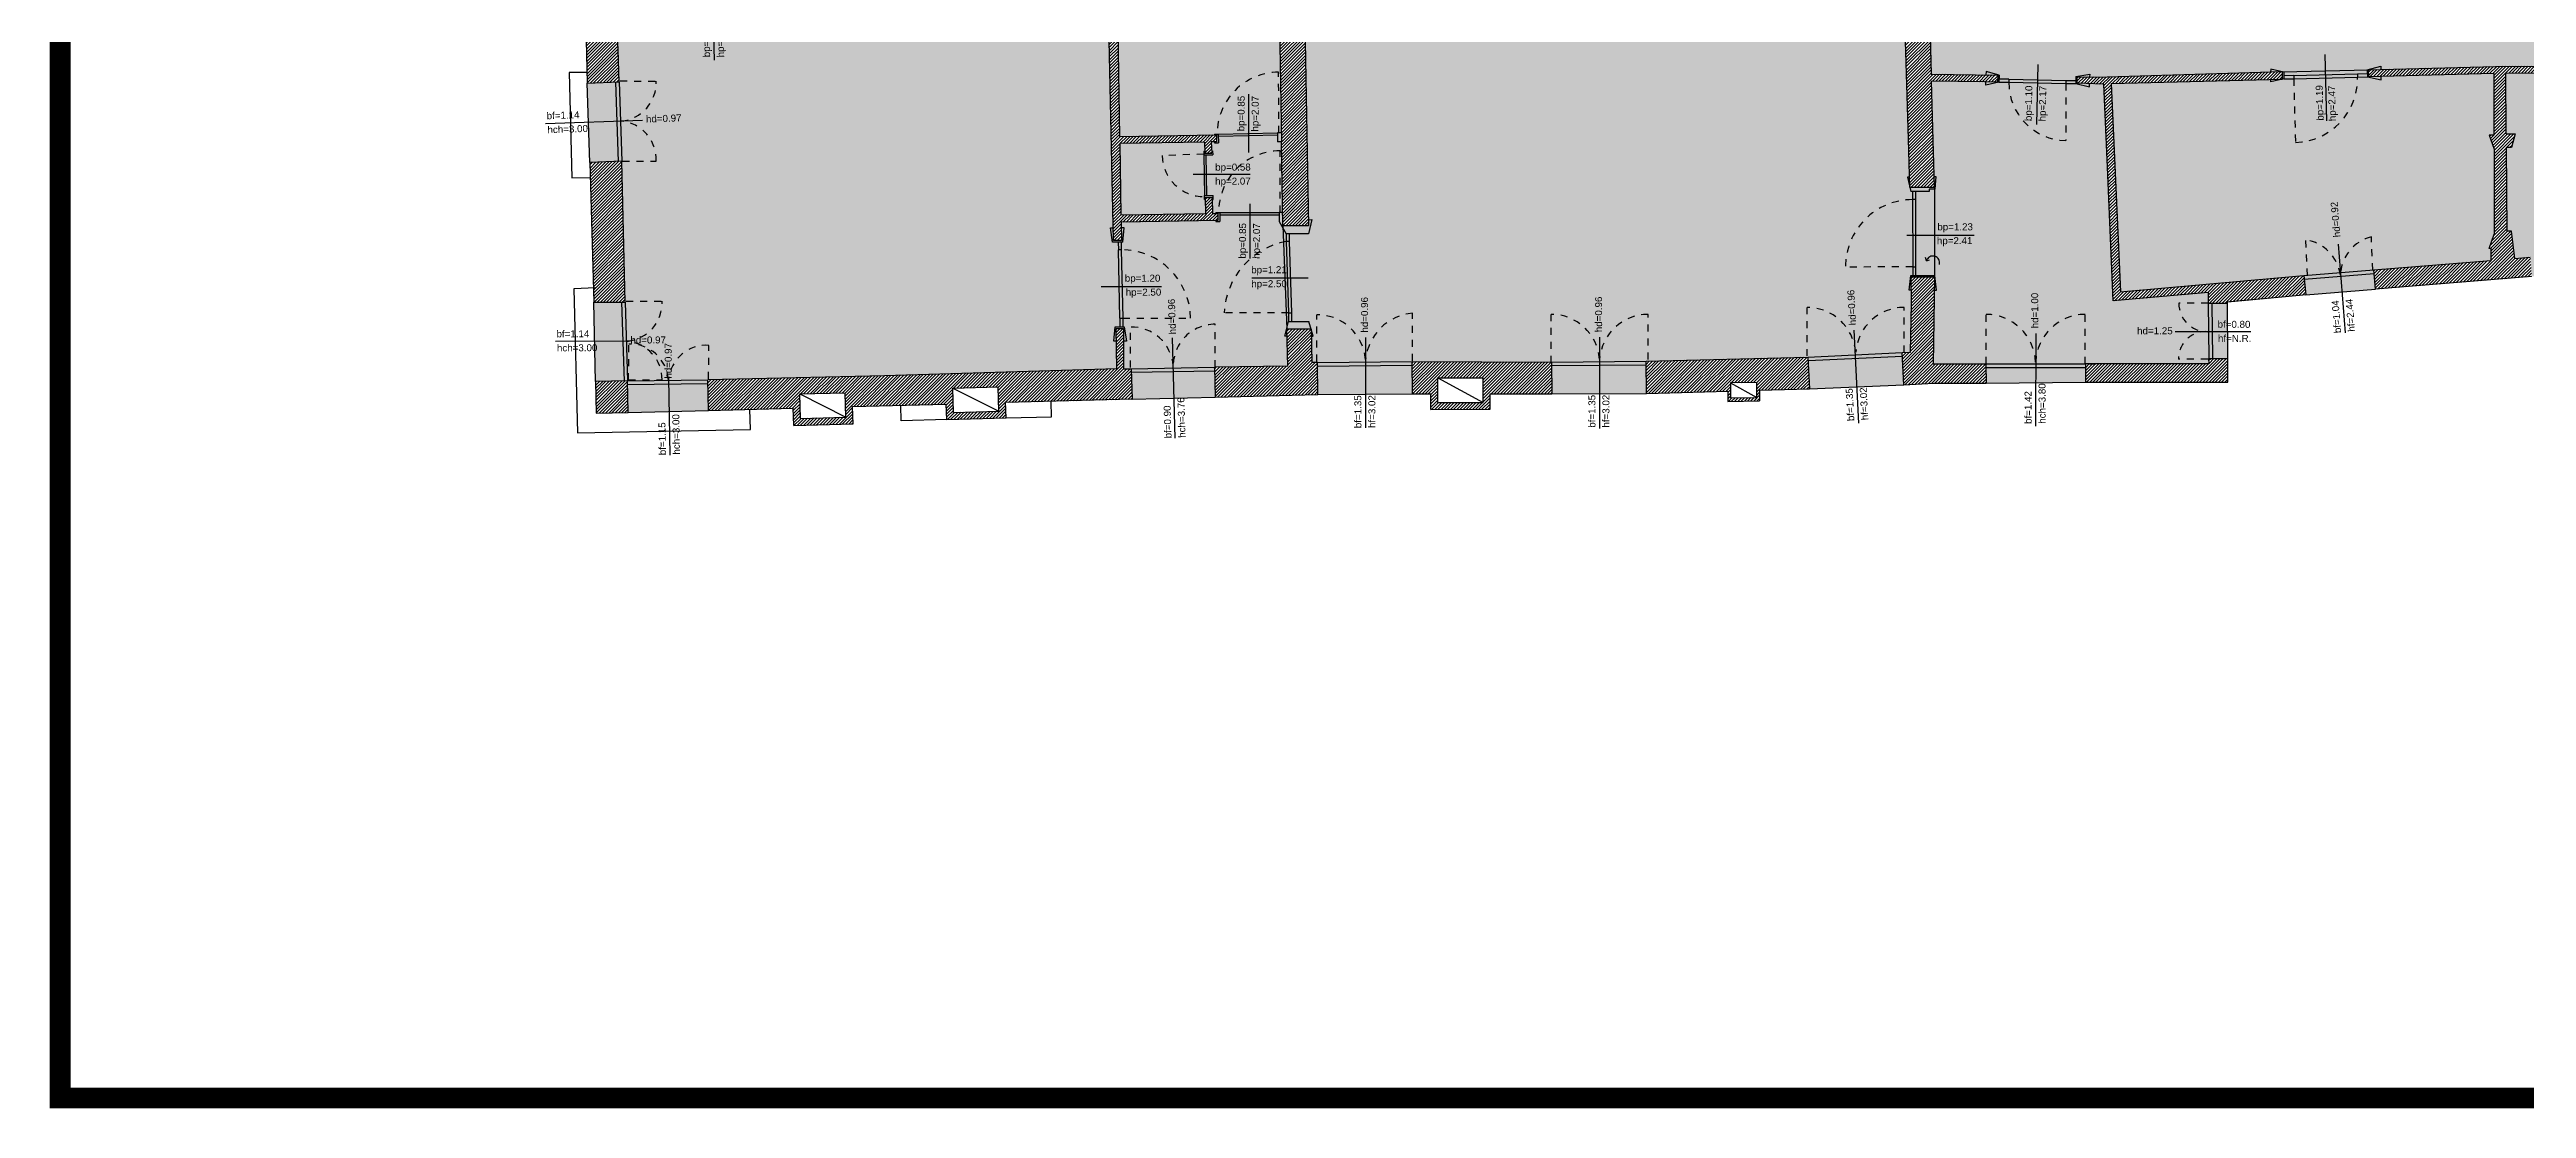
# Model space of a CAD drawing. Header units: millimetres. Extents: x -69 to 235, y 2 to 992.
# Drawn here: x 81.26 to 116.69, y 470.93 to 486.08 of the extents above; entities that cross this region are included whole.
import ezdxf
from ezdxf.enums import TextEntityAlignment as Align

# ---------------------------------------------------------------- set-up
doc = ezdxf.new("R2010")
doc.units = ezdxf.units.MM
doc.header["$LTSCALE"] = 0.01
doc.linetypes.add('HIDDEN2', pattern=[4.7625, 3.175, -1.5875])
for name, color, linetype in [('ob_A_linea_proiezione', 251, 'HIDDEN2'), ('ob_A_linea_v2', 251, 'Continuous'), ('ob_A_muro', 1, 'Continuous'), ('ob_A_muro_r', 252, 'Continuous'), ('ob_A_serramento_vetro', 253, 'Continuous'), ('ob_A_simboli', 252, 'Continuous'), ('ob_grafica rossa', 12, 'Continuous'), ('ob_Q 1_50', 250, 'Continuous'), ('ob_retino chiaro', 254, 'Continuous'), ('ob_serramento_s', 3, 'Continuous')]:
    doc.layers.add(name, color=color, linetype=linetype)
doc.styles.add('STYLE1', font='arial.ttf')

msp = doc.modelspace()

# ---------------------------------------------------------------- hatches: boundary and pattern name
at = {"layer": 'ob_A_muro_r'}
h = msp.add_hatch(dxfattribs=at)
h.set_pattern_fill('ANSI31', color=256, scale=0.01)
h.paths.add_polyline_path([(96.7298, 481.5157), (96.6199, 481.5138), (96.6199, 482.0927), (96.5117, 482.0928), (96.5241, 481.5138), (93.198, 481.4156), (90.6729, 481.3561), (90.6832, 480.9207), (91.8933, 480.9525), (91.9004, 480.7026), (92.7501, 480.7269), (92.743, 480.9749), (94.0827, 481.0102), (94.0891, 480.7881), (94.9387, 480.8123), (94.9325, 481.0326), (96.7415, 481.0802)])
h.paths.add_polyline_path([(94.1762, 481.2407), (94.826, 481.2593), (94.8359, 480.9094), (94.1862, 480.8909)], flags=16)
h.paths.add_polyline_path([(92.6473, 480.824), (91.9975, 480.8054), (91.9876, 481.1553), (92.6373, 481.1738)], flags=16)
h.paths.add_polyline_path([(89.5236, 481.3415), (89.0645, 481.335), (89.0773, 480.8789), (89.5343, 480.8905)])
h.paths.add_polyline_path([(89.44, 484.4859), (88.9853, 484.4688), (89.0431, 482.4707), (89.4879, 482.4684)])
h.paths.add_polyline_path([(90.008, 486.8373), (89.5766, 486.8231), (89.3161, 486.8231), (89.3164, 486.8725), (88.915, 486.8615), (88.9478, 485.6032), (89.4032, 485.6193), (89.3914, 486.0728), (89.3722, 486.4834), (90.019, 486.5351)])
h.paths.add_polyline_path([(89.2434, 488.1025, 1), (88.9341, 488.1025, 1)])
h.paths.add_polyline_path([(89.2067, 489.4959, 1), (88.8974, 489.4959, 1)])
h.paths.add_polyline_path([(88.8579, 490.9412, 1), (89.1673, 490.9412, 1)])
h.paths.add_polyline_path([(89.1548, 492.4139), (88.7946, 492.4067), (88.7997, 492.0933), (89.162, 492.0986)])
h.paths.add_polyline_path([(89.6069, 494.7169), (89.3302, 494.7175), (89.3254, 494.8011), (89.0678, 494.7887), (89.0565, 494.8718), (88.9065, 494.8552), (88.9062, 494.8054), (88.6559, 494.7797), (88.736, 493.426), (89.1687, 493.442), (89.1481, 494.2997), (89.3597, 494.3016), (89.6078, 494.3019)])
h.paths.add_polyline_path([(88.9517, 496.0929), (88.5921, 496.0716), (88.6093, 495.7588), (88.9712, 495.7782)])
h = msp.add_hatch(dxfattribs=at)
h.set_pattern_fill('ANSI31', color=256, scale=0.01)
h.paths.add_polyline_path([(118.0559, 491.1788), (118.0525, 491.6872), (118.255, 491.6845), (118.255, 491.8101), (118.0358, 491.8101), (118.0312, 492.0052), (117.7092, 492.0052), (117.7104, 491.7483), (117.7776, 490.6817), (117.5504, 490.6817), (117.5532, 490.3914), (117.7998, 490.3914), (117.8351, 489.3639), (117.8411, 489.212), (118.1389, 489.2181), (118.0761, 490.4559)])
h.paths.add_polyline_path([(118.2085, 487.8427), (117.9064, 487.8383), (117.9189, 487.3832), (117.6675, 487.3826), (117.673, 487.0504), (118.2325, 487.0598)])
h.paths.add_polyline_path([(116.7409, 483.113), (116.5186, 483.0949), (116.474, 483.4847), (116.4091, 483.4847), (116.3988, 484.6811), (116.474, 484.6811), (116.5249, 484.8759), (116.3976, 484.877), (116.3904, 485.7447), (117.9394, 485.7561), (117.9393, 484.8263), (118.2318, 484.8379), (118.2318, 485.8579), (116.2455, 485.8425), (114.427, 485.7924), (114.4314, 485.6949), (116.2202, 485.7427), (116.2217, 484.8587), (116.1503, 484.8597), (116.223, 484.6565), (116.223, 483.4421), (116.1503, 483.2388), (116.1824, 483.2393), (116.1824, 483.0675), (114.5026, 482.9303), (114.5251, 482.6542), (116.7604, 482.8368)])
h.paths.add_polyline_path([(118.7967, 483.3649), (118.2774, 483.3413), (118.2702, 483.5789), (117.9918, 483.5678), (117.9972, 483.2157), (117.678, 483.1874), (117.6973, 482.9133), (118.0119, 482.939), (118.0061, 483.0487), (118.7737, 483.0835), (118.8164, 483.0868)])
h.paths.add_polyline_path([(121.2016, 483.5465), (120.678, 483.5171), (120.6713, 483.7547), (120.5318, 483.7547), (120.5362, 483.4979), (120.0329, 483.4598), (120.0524, 483.1835), (121.2213, 483.2679)])
h.paths.add_polyline_path([(124.3978, 483.5315), (124.3697, 483.8097), (123.3482, 483.7022), (122.4377, 483.6412), (122.4573, 483.3646), (123.3727, 483.4232)])
h.paths.add_polyline_path([(116.8179, 487.3804), (115.7902, 487.3778), (114.2798, 487.3139), (114.3045, 486.9746), (114.875, 486.9881), (116.3902, 487.0289), (116.8237, 487.0362)])
h.paths.add_polyline_path([(113.095, 487.2638), (112.9997, 487.2598), (111.4208, 487.2198), (111.4064, 487.6534), (110.9863, 487.6474), (111.0009, 487.2091), (110.7621, 487.2031), (110.2181, 487.1814), (110.2191, 486.9218), (110.6484, 486.8974), (112.3155, 486.9261), (113.1041, 486.9451)])
h.paths.add_polyline_path([(113.1971, 485.6619), (113.196, 485.7641), (110.6898, 485.6894), (110.2612, 485.6926), (110.259, 485.6011), (110.6413, 485.587), (110.6917, 484.4013), (110.7748, 482.4866), (112.1319, 482.6074), (112.1346, 482.4525), (112.4114, 482.4525), (112.4114, 482.4692), (113.4415, 482.5657), (113.5285, 482.5728), (113.5032, 482.8492), (110.8796, 482.6171), (110.7442, 485.5963)])
h.paths.add_polyline_path([(110.4849, 481.3234), (110.3775, 481.3234), (110.3775, 481.5866), (112.1453, 481.5874), (112.1443, 481.663), (112.4136, 481.663), (112.4145, 481.3242), (110.485, 481.3234, -0.0001115)])
h.paths.add_polyline_path([(108.9548, 481.5866), (108.2019, 481.5866), (108.2187, 482.8323), (107.8839, 482.8325), (107.8903, 482.4489), (107.8776, 481.7539), (107.7568, 481.748), (107.7792, 481.2886), (108.2083, 481.3096), (108.9575, 481.3096)])
h.paths.add_polyline_path([(108.1409, 486.9414), (108.9754, 486.9163), (108.9798, 487.2221), (108.105, 487.2372), (106.9715, 487.2162), (105.6401, 487.1912), (104.6036, 487.1666), (104.2714, 487.16), (104.2739, 486.8158), (104.4702, 486.8205), (105.4363, 486.8458), (107.7807, 486.9481), (107.8471, 484.7991), (107.8675, 484.1149), (108.2207, 484.1149), (108.1747, 485.6319), (108.9318, 485.6224), (109.1205, 485.6185), (109.1226, 485.7189), (108.173, 485.732)])
h.paths.add_polyline_path([(103.0177, 487.135), (102.9918, 487.1345), (101.3023, 487.1045), (100.6348, 487.0906), (100.646, 486.7318), (102.4033, 486.7701), (103.0202, 486.7852)])
h.paths.add_polyline_path([(102.7426, 481.6114), (100.7449, 481.6182), (100.7497, 481.157), (101.0136, 481.1569), (101.014, 480.9347), (101.864, 480.9362), (101.8636, 481.1565), (102.7474, 481.1562)])
h.paths.add_polyline_path([(101.7632, 481.386), (101.7638, 481.036), (101.1138, 481.0349), (101.1132, 481.3849)], flags=16)
h.paths.add_polyline_path([(106.4083, 481.683), (104.0926, 481.6228), (104.0974, 481.1631), (105.261, 481.1964), (105.261, 481.0498), (105.7172, 481.0582), (105.7161, 481.2094), (106.4305, 481.2299)])
h.paths.add_polyline_path([(105.2994, 481.3133), (105.6779, 481.3215), (105.676, 481.1039), (105.3007, 481.099)], flags=16)
h.paths.add_polyline_path([(99.395, 481.6049), (99.3136, 481.6042), (99.3002, 482.0875), (98.9535, 482.0878), (98.9699, 481.5557), (97.9196, 481.5372), (97.9311, 481.1115), (99.3997, 481.1501)])
h.paths.add_polyline_path([(99.2077, 486.7294), (99.3844, 486.7466), (99.3784, 487.0645), (98.7188, 487.0507), (98.7078, 487.7071), (98.5578, 487.7047), (98.5324, 487.0385), (97.4806, 486.9909), (94.8903, 486.9323), (91.8689, 486.8848), (91.4434, 486.8726), (91.4455, 486.5718), (92.0837, 486.5546), (94.5652, 486.6217), (96.4038, 486.6542), (96.4751, 483.3512), (96.5883, 483.3512), (96.5836, 483.6139), (97.9695, 483.6391), (97.9692, 483.7384), (97.8917, 483.737), (97.8867, 483.9682), (97.7876, 483.9679), (97.7917, 483.7352), (96.5819, 483.7139), (96.5638, 484.7387), (97.7754, 484.7601), (97.7808, 484.6008), (97.8794, 484.6029), (97.8736, 484.7619), (97.9497, 484.7632), (97.9494, 484.8632), (96.562, 484.8387), (96.53, 486.6565), (98.8449, 486.6974), (98.8783, 484.764), (98.8991, 483.5631), (99.265, 483.5632)])
at = {"layer": 'ob_retino chiaro'}
h = msp.add_hatch(color=254, dxfattribs=at)
h.dxf.hatch_style = 1
h.paths.add_polyline_path([(110.6318, 494.2181), (110.3588, 494.2184), (110.3588, 494.1783), (110.1891, 494.2187), (110.1891, 494.4104), (108.9338, 494.4104), (108.9338, 494.2202), (108.7641, 494.1783), (108.7641, 494.2204), (107.9058, 494.2215), (107.1368, 494.2263), (106.3943, 494.249), (106.3844, 494.2271), (106.205, 494.2277), (106.2047, 494.1111), (105.8721, 494.1111), (105.8721, 494.3058), (105.6965, 494.3022), (105.6919, 494.517), (105.6928, 494.7323), (103.9463, 494.6823), (103.9509, 494.4962), (103.9545, 494.2967), (103.7745, 494.2962), (103.7745, 494.2596), (103.7745, 494.1111), (103.4419, 494.1111), (103.4415, 494.2277), (103.2622, 494.2271), (103.2436, 494.2681), (100.5921, 494.3077), (100.5931, 494.7088), (99.3201, 494.72), (99.3165, 494.3088), (98.7182, 494.3102), (98.7182, 493.6118), (98.5172, 493.6108), (98.5199, 492.3467), (98.6845, 492.3493), (98.7067, 488.9884), (98.5449, 488.9887), (98.5578, 487.7047), (98.7078, 487.7071), (98.7188, 487.0507), (99.3784, 487.0645), (100.6348, 487.0906), (101.3023, 487.1045), (102.9918, 487.1345), (103.0177, 487.135), (104.2714, 487.16), (104.6036, 487.1666), (105.6401, 487.1912), (106.9715, 487.2162), (108.105, 487.2372), (108.9798, 487.2221), (110.2181, 487.1814), (110.7641, 487.2032)])
h.paths.add_polyline_path([(118.2325, 487.0598), (117.673, 487.0504), (117.6675, 487.3826), (116.8179, 487.3804), (116.8237, 487.0362), (116.3902, 487.0289), (114.875, 486.9881), (114.3045, 486.9746), (114.2798, 487.3139), (113.095, 487.2638), (113.1041, 486.9451), (112.3155, 486.9261), (110.6484, 486.8974), (110.2191, 486.9218), (110.2181, 487.1814), (108.9798, 487.2221), (108.9754, 486.9163), (108.1409, 486.9414), (108.173, 485.732), (109.1226, 485.7189), (110.2612, 485.6926), (110.6898, 485.6894), (113.196, 485.7641), (114.427, 485.7924), (116.2455, 485.8425), (118.2318, 485.8579)])
h.paths.add_polyline_path([(125.6025, 483.9405), (124.3697, 483.8097), (124.3978, 483.5315), (125.6307, 483.6617)])
h.paths.add_polyline_path([(122.4377, 483.6412), (121.2016, 483.5465), (121.2213, 483.2679), (122.4573, 483.3646)])
h.paths.add_polyline_path([(120.0329, 483.4598), (118.7967, 483.3649), (118.8164, 483.0868), (120.0524, 483.1835)])
h.paths.add_polyline_path([(114.5026, 482.9309), (113.5032, 482.8492), (113.5285, 482.5728), (114.5251, 482.6542)])
h.paths.add_polyline_path([(117.678, 483.1874), (116.7409, 483.113), (116.7604, 482.8368), (117.6973, 482.9133)])
h.paths.add_polyline_path([(110.3775, 481.5866), (108.9548, 481.5866), (108.9575, 481.3095), (110.3775, 481.3234)])
h.paths.add_polyline_path([(112.4114, 482.4525), (112.1346, 482.4525), (112.1443, 481.663), (112.4136, 481.663)])
h.paths.add_polyline_path([(108.2207, 484.1149), (107.8675, 484.1149), (107.8839, 482.8325), (108.2187, 482.8323)])
h.paths.add_polyline_path([(107.7567, 481.7489), (106.4083, 481.683), (106.4305, 481.2299), (107.7792, 481.2886)])
h.paths.add_polyline_path([(104.0926, 481.6228), (102.7426, 481.6114), (102.7474, 481.1562), (104.0974, 481.1631)])
h.paths.add_polyline_path([(97.9196, 481.5363), (96.7298, 481.5157), (96.7415, 481.0802), (97.9311, 481.1115)])
h.paths.add_polyline_path([(100.7449, 481.6189), (99.395, 481.6049), (99.3997, 481.1501), (100.7497, 481.157)])
h.paths.add_polyline_path([(90.6729, 481.3561), (89.5236, 481.3415), (89.5343, 480.8905), (90.6832, 480.9207)])
h.paths.add_polyline_path([(89.4879, 482.4684), (89.0431, 482.4707), (89.0645, 481.335), (89.5236, 481.3415)])
h.paths.add_polyline_path([(89.4032, 485.6193), (88.9478, 485.6032), (88.9853, 484.4688), (89.44, 484.4859)])
h.paths.add_polyline_path([(104.2714, 487.16), (103.0177, 487.135), (103.0202, 486.7852), (104.2739, 486.8158)])
h = msp.add_hatch(color=254, dxfattribs=at)
h.dxf.hatch_style = 1
h.paths.add_polyline_path([(98.5376, 491.6705), (98.5199, 492.3467), (98.5172, 493.6108), (98.5098, 494.3145), (97.3486, 494.3132), (94.9802, 494.3102), (93.6285, 494.3044), (91.1089, 494.3027), (91.1085, 494.7184), (89.6069, 494.7169), (89.6078, 494.3019), (89.3732, 494.3016), (89.6028, 486.8239), (90.008, 486.8373), (91.4434, 486.8726), (91.8689, 486.8848), (94.8903, 486.9323), (97.4806, 486.9909), (98.5324, 487.0385), (98.5578, 487.7047), (98.5449, 488.9887), (98.5513, 489.3224)])
h.paths.add_polyline_path([(89.3732, 494.3016), (89.3597, 494.3016), (89.1481, 494.2997), (89.1687, 493.442), (89.1159, 493.44), (89.1348, 492.4677), (89.1824, 492.4684), (89.1964, 492.0485), (89.1409, 492.0477), (89.1653, 491.1563), (89.2182, 491.157), (89.2322, 490.7372), (89.1732, 490.7364), (89.1923, 489.7108), (89.2576, 489.7117), (89.2716, 489.2919), (89.2002, 489.2909), (89.2183, 488.3164), (89.2956, 488.3171), (89.3071, 487.8972), (89.2262, 487.8965), (89.2453, 486.8705), (89.3164, 486.8725), (89.3161, 486.8231), (89.5766, 486.8231), (89.6028, 486.8239)])
h.paths.add_polyline_path([(107.8471, 484.7991), (107.7807, 486.9481), (105.4363, 486.8458), (104.4702, 486.8205), (104.2739, 486.8158), (103.0202, 486.7852), (102.4033, 486.7701), (100.646, 486.7318), (100.6348, 487.0906), (99.3784, 487.0645), (99.3844, 486.7466), (99.2077, 486.7294), (99.265, 483.5632), (98.8991, 483.5631), (98.9535, 482.0878), (99.3002, 482.0875), (99.3136, 481.6042), (99.395, 481.6049), (100.7449, 481.6189), (100.7449, 481.6182), (102.6264, 481.6099), (102.7426, 481.6114), (104.0926, 481.6228), (106.4083, 481.683), (107.7567, 481.7489), (107.8776, 481.7539), (107.8903, 482.4489), (107.8839, 482.8325), (107.8675, 484.1149)])
h = msp.add_hatch(color=254, dxfattribs=at)
h.dxf.hatch_style = 1
h.paths.add_polyline_path([(96.4038, 486.6542), (94.5652, 486.6217), (92.0837, 486.5546), (91.4455, 486.5718), (91.4434, 486.8726), (90.008, 486.8373), (90.019, 486.5351), (89.3722, 486.4834), (89.3914, 486.0728), (89.4032, 485.6193), (89.44, 484.4859), (89.4879, 482.4684), (89.5236, 481.3415), (90.6729, 481.3561), (93.198, 481.4156), (96.5241, 481.5138), (96.5117, 482.0928), (96.6199, 482.0927), (96.6199, 481.5138), (96.7298, 481.5157), (97.9196, 481.5363), (97.9196, 481.5372), (98.9699, 481.5557), (98.9535, 482.0878), (98.8991, 483.5631), (98.8783, 484.764), (98.8449, 486.6974), (96.53, 486.6565), (96.562, 484.8387), (97.9494, 484.8632), (97.9497, 484.7632), (97.8736, 484.7619), (97.8794, 484.6029), (97.7808, 484.6008), (97.7754, 484.7601), (96.5638, 484.7387), (96.5819, 483.7139), (97.7917, 483.7352), (97.7876, 483.9679), (97.8867, 483.9682), (97.8917, 483.737), (97.9692, 483.7384), (97.9695, 483.6391), (96.5836, 483.6139), (96.5883, 483.3512), (96.4751, 483.3512)])
h = msp.add_hatch(color=254, dxfattribs=at)
h.dxf.hatch_style = 1
h.paths.add_polyline_path([(110.6917, 484.4013), (110.6413, 485.587), (110.259, 485.6011), (110.2612, 485.6926), (109.1226, 485.7189), (109.1205, 485.6185), (108.9318, 485.6224), (108.1747, 485.6319), (108.2207, 484.1149), (108.2187, 482.8323), (108.2019, 481.5866), (108.9548, 481.5866), (110.3775, 481.5866), (112.1453, 481.5874), (112.1443, 481.663), (112.1346, 482.4525), (112.1319, 482.6074), (110.7748, 482.4866)])
h.paths.add_polyline_path([(116.1503, 484.8597), (116.2217, 484.8587), (116.2202, 485.7427), (114.4314, 485.6949), (114.427, 485.7924), (113.196, 485.7641), (113.1971, 485.6619), (110.7442, 485.5963), (110.8796, 482.6171), (113.5032, 482.8492), (114.5026, 482.9309), (116.1824, 483.0675), (116.1824, 483.2393), (116.1503, 483.2388), (116.223, 483.4421), (116.223, 484.6565)])
h.paths.add_polyline_path([(118.2318, 484.8379), (117.9393, 484.8263), (117.9394, 485.7561), (116.3904, 485.7447), (116.3976, 484.877), (116.5249, 484.8759), (116.474, 484.6811), (116.3988, 484.6811), (116.4091, 483.4847), (116.474, 483.4847), (116.5186, 483.0949), (116.7409, 483.113), (117.678, 483.1874), (117.9972, 483.2157), (117.9918, 483.5678), (118.2702, 483.5789)])

# ---------------------------------------------------------------- linework, layer by layer
at = {"layer": 'ob_A_linea_proiezione'}
for points in [[(98.8383, 484.8918), (98.8375, 485.7591)], [(89.4183, 485.634), (89.9322, 485.6324)], [(110.0979, 485.5978), (110.0979, 484.7815)], [(113.3582, 485.6662), (113.3806, 484.7541)], [(89.4534, 484.4857), (89.9322, 484.4874)], [(97.7672, 484.5867), (97.1703, 484.5657)], [(98.8578, 483.75), (98.8571, 484.6343)], [(113.5537, 482.8529), (113.5293, 483.3596)], [(114.4908, 482.9275), (114.4679, 483.4049)], [(107.9069, 482.9749), (106.9457, 482.9712)], [(89.5031, 482.4851), (90.0169, 482.4835)], [(96.6089, 482.2408), (97.5774, 482.2408)], [(98.9792, 482.3161), (98.0594, 482.3161)], [(99.384, 481.6202), (99.3856, 482.2887)], [(100.7541, 481.6321), (100.7541, 482.311)], [(102.7332, 481.5996), (102.7332, 482.2948)], [(104.1227, 481.6504), (104.1227, 482.2948)], [(106.3968, 481.699), (106.3968, 482.3942)], [(107.7863, 481.7498), (107.7863, 482.3942)], [(108.9575, 481.5866), (108.9575, 482.2949)], [(110.3734, 481.5866), (110.3734, 482.2949)], [(112.134, 482.4525), (111.7129, 482.4525)], [(89.5384, 481.3557), (89.5439, 481.8694)], [(90.6829, 481.3726), (90.6888, 481.8513)], [(96.7195, 481.5324), (96.7166, 482.1125)], [(97.9296, 481.54), (97.9282, 482.1526)], [(112.1297, 481.6531), (111.7086, 481.6531)], [(89.5384, 481.3558), (90.0171, 481.3575)]]:
    msp.add_lwpolyline(points, dxfattribs=at)
for centre, radius, start, end in [((98.8383, 484.879), 0.8801, 90.0501, 180.27323), ((89.3902, 485.6036), 0.5427, 274.62707, 3.04002), ((110.1104, 485.6101), 0.8287, 179.65784, 269.13258), ((113.3567, 485.6676), 0.9138, 271.49706, 1.43944), ((89.3902, 484.5162), 0.5427, 356.95998, 85.37293), ((97.7798, 484.5867), 0.6099, 181.97064, 269.64195), ((98.8578, 483.7542), 0.8801, 90.0501, 180.27293), ((107.9069, 482.9749), 0.9612, 90.10949, 180.21897), ((99.1439, 482.2701), 1.0855, 100.50871, 177.572), ((113.4418, 482.7776), 0.5885, 7.63397, 81.45223), ((114.6128, 482.8345), 0.5885, 104.24689, 177.92887), ((96.5882, 482.2292), 0.9893, 0.67033, 90.1374), ((89.475, 482.4547), 0.5427, 274.62707, 3.04002), ((99.3872, 481.5947), 0.694, 4.29185, 90.13989), ((100.8171, 481.5744), 0.7394, 94.88641, 174.39175), ((102.7349, 481.6007), 0.694, 4.29185, 90.13989), ((104.121, 481.6007), 0.694, 89.86011, 175.70815), ((106.3985, 481.7002), 0.694, 4.29185, 90.13989), ((107.7846, 481.7002), 0.694, 89.86011, 175.70815), ((108.9512, 481.5801), 0.7148, 2.31206, 89.49575), ((110.3797, 481.5801), 0.7148, 90.50425, 177.68794), ((112.1192, 482.4527), 0.4063, 180.03227, 269.66942), ((89.4754, 481.3681), 0.5418, 358.87801, 85.41085), ((89.5641, 481.3271), 0.5427, 3.72087, 92.13382), ((90.6514, 481.3099), 0.5427, 86.05378, 174.46674), ((96.7337, 481.5165), 0.5963, 3.87014, 91.65099), ((97.9254, 481.5564), 0.5963, 89.7327, 179.96013), ((112.0933, 481.6624), 0.3848, 86.49188, 181.37671)]:
    msp.add_arc(centre, radius, start, end, dxfattribs=at)
at = {"layer": 'ob_A_linea_v2'}
for p, q in [((88.9438, 485.7569), (88.688, 485.7569)), ((88.688, 485.7569), (88.7293, 484.2459)), ((113.196, 485.7641), (114.427, 485.7924)), ((88.9853, 484.4688), (88.9478, 485.6032)), ((88.7293, 484.2459), (88.9916, 484.253)), ((108.2207, 484.1149), (108.2187, 482.8323)), ((98.8991, 483.5631), (98.9535, 482.0878)), ((89.0665, 482.675), (88.7538, 482.6596)), ((88.7538, 482.6596), (88.8102, 480.5997)), ((113.5285, 482.5728), (114.5251, 482.6542)), ((89.0645, 481.335), (89.0431, 482.4707)), ((112.4136, 481.663), (112.4114, 482.4525)), ((99.3997, 481.1501), (100.7497, 481.157)), ((102.7474, 481.1562), (104.0975, 481.1631)), ((106.4305, 481.2299), (107.7792, 481.2886)), ((108.9575, 481.3095), (110.3775, 481.3234)), ((89.5343, 480.8905), (90.6832, 480.9207)), ((91.2808, 480.6458), (91.2748, 480.9363)), ((93.4393, 480.7696), (93.433, 480.9931)), ((94.0891, 480.7881), (93.4393, 480.7696)), ((94.9387, 480.8123), (95.5885, 480.8308)), ((95.5885, 480.8308), (95.5822, 481.0497)), ((95.5885, 480.8308), (95.5827, 481.0497)), ((96.7415, 481.0802), (97.9311, 481.1115)), ((88.8102, 480.5997), (91.2808, 480.6458))]:
    msp.add_line(p, q, dxfattribs=at)
at = {"layer": 'ob_A_muro'}
for p, q in [((88.915, 486.8615), (88.9478, 485.6032)), ((107.8471, 484.7991), (107.7807, 486.9481)), ((108.1409, 486.9414), (108.173, 485.732)), ((89.3914, 486.0728), (89.3722, 486.4834)), ((96.4751, 483.3512), (96.4038, 486.6542)), ((96.53, 486.6565), (96.562, 484.8387)), ((98.8449, 486.6974), (98.8783, 484.764)), ((99.2077, 486.7294), (99.265, 483.5632)), ((89.4032, 485.6193), (89.3914, 486.0728)), ((113.196, 485.7641), (110.6898, 485.6894)), ((113.1971, 485.6619), (113.196, 485.7641)), ((114.427, 485.7924), (116.2455, 485.8425)), ((114.4314, 485.6949), (114.427, 485.7924)), ((116.2202, 485.7427), (114.4314, 485.6949)), ((116.2202, 485.7427), (116.2217, 484.8587)), ((116.2455, 485.8425), (118.2318, 485.8579)), ((116.3976, 484.877), (116.3904, 485.7447)), ((116.3911, 485.7448), (117.9394, 485.7561)), ((88.9478, 485.6032), (89.4032, 485.6193)), ((108.173, 485.732), (109.1226, 485.7189)), ((108.9318, 485.6224), (108.1747, 485.6319)), ((108.2207, 484.1149), (108.1747, 485.6319)), ((109.1205, 485.6185), (108.9318, 485.6224)), ((109.1226, 485.7189), (109.1205, 485.6185)), ((110.259, 485.6011), (110.2612, 485.6926)), ((110.6413, 485.587), (110.259, 485.6011)), ((110.2612, 485.6926), (110.6898, 485.6894)), ((110.6917, 484.4013), (110.6413, 485.587)), ((110.7442, 485.5963), (113.1971, 485.6619)), ((110.7442, 485.5963), (110.8796, 482.6171)), ((96.562, 484.8387), (97.9494, 484.8632)), ((97.7736, 484.7601), (96.5638, 484.7387)), ((96.5638, 484.7387), (96.5819, 483.7139)), ((97.7754, 484.7601), (97.7808, 484.6008)), ((97.9497, 484.7632), (97.8736, 484.7619)), ((97.8736, 484.7619), (97.8794, 484.6029)), ((97.9192, 484.8627), (97.9192, 484.8634)), ((97.9494, 484.8632), (97.9497, 484.7632)), ((98.8991, 483.5631), (98.8783, 484.764)), ((107.8675, 484.1149), (107.8471, 484.7991)), ((116.2217, 484.8587), (116.1503, 484.8597)), ((116.1503, 484.8597), (116.223, 484.6565)), ((116.3976, 484.877), (116.5249, 484.8759)), ((116.474, 484.6811), (116.3988, 484.6811)), ((116.4091, 483.4847), (116.3988, 484.6811)), ((116.5249, 484.8759), (116.474, 484.6811)), ((89.44, 484.4859), (88.9853, 484.4688)), ((88.9853, 484.4688), (89.0431, 482.4707)), ((89.4879, 482.4684), (89.44, 484.4859)), ((97.7808, 484.6008), (97.8794, 484.6029)), ((110.7748, 482.4866), (110.6917, 484.4013)), ((116.223, 484.6565), (116.223, 483.4421)), ((107.8675, 484.1149), (108.2207, 484.1149)), ((97.7917, 483.7352), (96.5819, 483.7139)), ((97.9695, 483.6391), (96.5836, 483.6139)), ((97.7874, 483.9378), (97.7867, 483.9378)), ((97.7876, 483.9679), (97.8867, 483.9682)), ((97.7876, 483.9679), (97.7917, 483.7352)), ((97.8867, 483.9682), (97.8917, 483.737)), ((97.8917, 483.737), (97.9692, 483.7384)), ((97.9391, 483.7379), (97.9391, 483.7385)), ((97.9692, 483.7384), (97.9695, 483.6391)), ((96.5883, 483.3512), (96.4751, 483.3512)), ((96.5836, 483.6139), (96.5883, 483.3512)), ((99.265, 483.5632), (98.8991, 483.5631)), ((116.1503, 483.2388), (116.223, 483.4421)), ((116.474, 483.4847), (116.4075, 483.4847)), ((116.5186, 483.0949), (116.474, 483.4847)), ((114.5026, 482.9303), (116.1824, 483.0675)), ((114.5251, 482.6542), (114.5026, 482.9303)), ((116.1824, 483.2393), (116.1503, 483.2388)), ((116.1824, 483.0675), (116.1824, 483.2393)), ((116.5186, 483.0949), (116.7409, 483.113)), ((107.8903, 482.4489), (107.8839, 482.8325)), ((107.8839, 482.8325), (108.2187, 482.8323)), ((108.2187, 482.8323), (108.2019, 481.5866)), ((112.1319, 482.6074), (110.7748, 482.4866)), ((110.8796, 482.6171), (113.5032, 482.8492)), ((112.1319, 482.6074), (112.1346, 482.4525)), ((113.4415, 482.5657), (112.4114, 482.4692)), ((113.5285, 482.5728), (113.4415, 482.5657)), ((113.5032, 482.8492), (113.5285, 482.5728)), ((116.7604, 482.8368), (114.5251, 482.6542)), ((89.0431, 482.4707), (89.4879, 482.4684)), ((107.8776, 481.7539), (107.8903, 482.4489)), ((112.1346, 482.4525), (112.4114, 482.4525)), ((112.4114, 482.4525), (112.4114, 482.4692)), ((96.5241, 481.5138), (96.5117, 482.0928)), ((96.5117, 482.0928), (96.6199, 482.0927)), ((96.6199, 482.0927), (96.6199, 481.5138)), ((98.9699, 481.5557), (98.9535, 482.0878)), ((98.9535, 482.0878), (99.3002, 482.0875)), ((99.3002, 482.0875), (99.3136, 481.6042)), ((96.5241, 481.5138), (93.198, 481.4156)), ((96.6199, 481.5138), (96.7298, 481.5157)), ((96.7298, 481.5157), (96.7415, 481.0802)), ((98.9699, 481.5557), (97.9196, 481.5372)), ((97.9196, 481.5372), (97.9311, 481.1115)), ((99.395, 481.6049), (99.3136, 481.6042)), ((99.3997, 481.1501), (99.395, 481.6049)), ((100.7497, 481.157), (100.7449, 481.6182)), ((100.7449, 481.6182), (102.7426, 481.6114)), ((102.7426, 481.6114), (102.7474, 481.1562)), ((104.0926, 481.6228), (106.4083, 481.683)), ((104.0974, 481.1631), (104.0926, 481.6228)), ((106.4083, 481.683), (106.4305, 481.2299)), ((107.7568, 481.748), (107.8776, 481.7539)), ((107.7792, 481.2886), (107.7568, 481.748)), ((108.2019, 481.5866), (108.9548, 481.5866)), ((108.9548, 481.5866), (108.9575, 481.3095)), ((112.1453, 481.5874), (110.3775, 481.5866)), ((110.3775, 481.5866), (110.3775, 481.3234)), ((110.4175, 481.5866), (110.5249, 481.5866)), ((112.1453, 481.5874), (112.1443, 481.663)), ((112.1443, 481.663), (112.4136, 481.663)), ((112.4145, 481.3242), (112.4136, 481.663)), ((89.5236, 481.3415), (89.0645, 481.335)), ((89.0645, 481.335), (89.0773, 480.8789)), ((89.5343, 480.8905), (89.5236, 481.3415)), ((93.198, 481.4156), (90.6729, 481.3561)), ((90.6832, 480.9207), (90.6729, 481.3561)), ((91.9876, 481.1553), (92.6373, 481.1738)), ((91.9975, 480.8054), (91.9876, 481.1553)), ((92.6473, 480.824), (92.6373, 481.1738)), ((94.1762, 481.2407), (94.826, 481.2593)), ((94.1862, 480.8909), (94.1762, 481.2407)), ((94.8359, 480.9094), (94.826, 481.2593)), ((97.9311, 481.1115), (99.3997, 481.1501)), ((100.7497, 481.157), (101.0136, 481.1569)), ((101.014, 480.9347), (101.0136, 481.1569)), ((101.1132, 481.3849), (101.7632, 481.386)), ((101.1138, 481.0349), (101.1132, 481.3849)), ((101.7638, 481.036), (101.7632, 481.386)), ((101.8636, 481.1565), (102.7474, 481.1562)), ((101.864, 480.9362), (101.8636, 481.1565)), ((104.0974, 481.1631), (105.261, 481.1964)), ((105.261, 481.1964), (105.261, 481.0498)), ((105.261, 481.1964), (105.261, 481.0498)), ((105.6779, 481.3215), (105.2994, 481.3133)), ((105.2994, 481.3133), (105.3007, 481.099)), ((105.676, 481.1039), (105.6779, 481.3215)), ((105.7161, 481.2094), (106.4305, 481.2299)), ((105.7161, 481.2094), (105.7172, 481.0582)), ((107.7792, 481.2886), (108.2083, 481.3096)), ((108.2083, 481.3096), (108.9575, 481.3096)), ((110.3775, 481.3234), (110.4849, 481.3234)), ((110.4851, 481.3234), (112.4145, 481.3242)), ((89.0773, 480.8789), (89.5343, 480.8905)), ((90.6832, 480.9207), (91.8933, 480.9525)), ((91.9004, 480.7026), (91.8933, 480.9525)), ((91.9975, 480.8054), (92.6473, 480.824)), ((92.743, 480.9749), (94.0827, 481.0102)), ((92.7501, 480.7269), (92.743, 480.9749)), ((94.0891, 480.7881), (94.0827, 481.0102)), ((94.0891, 480.7881), (94.9387, 480.8123)), ((94.1862, 480.8909), (94.8359, 480.9094)), ((96.7415, 481.0802), (94.9325, 481.0326)), ((94.9387, 480.8123), (94.9325, 481.0326)), ((101.014, 480.9347), (101.864, 480.9362)), ((101.1138, 481.0349), (101.7638, 481.036)), ((105.261, 481.0498), (105.7172, 481.0582)), ((105.3007, 481.099), (105.676, 481.1039)), ((91.9004, 480.7026), (92.7501, 480.7269))]:
    msp.add_line(p, q, dxfattribs=at)
msp.add_arc((110.4849, 481.6234), 0.3, 270, 270.02672, dxfattribs=at)
at = {"layer": 'ob_A_serramento_vetro'}
for points in [[(89.3532, 485.6175), (89.39, 484.484)], [(89.4032, 485.6193), (89.44, 484.4859)], [(113.5032, 482.8492), (114.5026, 482.9303)], [(113.5078, 482.7995), (114.5067, 482.8805)], [(89.4379, 482.4687), (89.4736, 481.3408)], [(89.4879, 482.4684), (89.5236, 481.3415)], [(112.1346, 482.4525), (112.1443, 481.663)], [(112.1846, 482.4525), (112.1943, 481.663)], [(96.7298, 481.5157), (97.9196, 481.5372)], [(99.395, 481.6049), (100.7449, 481.6182)], [(99.3955, 481.5549), (100.7454, 481.5682)], [(102.7426, 481.6114), (104.0926, 481.6228)], [(102.7432, 481.5614), (104.0931, 481.5728)], [(106.4083, 481.683), (107.7568, 481.748)], [(106.4108, 481.6331), (107.7592, 481.6981)], [(108.9548, 481.5866), (110.3775, 481.5866)], [(108.9553, 481.5366), (110.3775, 481.5366)], [(89.5236, 481.3415), (90.6729, 481.3561)], [(89.5248, 481.2915), (90.6741, 481.3061)], [(96.7311, 481.4657), (97.921, 481.4872)]]:
    msp.add_lwpolyline(points, dxfattribs=at)
at = {"layer": 'ob_A_simboli'}
for p, q in [((108.1033, 483.0627), (108.0891, 483.106)), ((108.1033, 483.0627), (108.1464, 483.0768)), ((91.9876, 481.1553), (92.6473, 480.824)), ((94.1762, 481.2407), (94.8359, 480.9094)), ((101.1132, 481.3849), (101.7638, 481.036)), ((105.2994, 481.3133), (105.676, 481.1039))]:
    msp.add_line(p, q, dxfattribs=at)
msp.add_arc((108.1954, 483.0329), 0.0968, 344.55476, 162.07118, dxfattribs=at)
at = {"layer": 'ob_grafica rossa', "const_width": 0.3}
msp.add_lwpolyline([(81.4063, 516.1309), (130.558, 516.1309), (130.558, 471.0833), (81.4063, 471.0833)], close=True, dxfattribs=at)
at = {"layer": 'ob_Q 1_50'}
for p, q in [((90.7344, 486.9603), (90.7643, 485.9293)), ((109.6953, 485.8698), (109.6772, 485.0089)), ((113.8305, 485.0652), (113.8052, 486.0102)), ((89.7371, 485.0685), (88.3498, 485.0229)), ((97.6163, 484.3006), (98.4302, 484.3006)), ((107.8237, 483.4266), (108.7863, 483.4281)), ((113.9911, 483.2968), (114.0945, 482.0315)), ((96.3005, 482.6922), (97.1602, 482.6935)), ((98.4533, 482.8175), (99.2619, 482.8185)), ((89.5594, 481.9111), (88.4958, 481.9079)), ((97.3141, 481.9572), (97.3511, 480.5219)), ((100.08, 481.9616), (100.078, 480.672)), ((103.4277, 481.9677), (103.4257, 480.6629)), ((107.0648, 482.0667), (107.1306, 480.7391)), ((109.6661, 482.0224), (109.6641, 480.6966)), ((112.7456, 482.0465), (111.6627, 482.0465)), ((90.1104, 481.3804), (90.1275, 480.2818))]:
    msp.add_line(p, q, dxfattribs=at)
for points in [[(98.4041, 485.4444), (98.4041, 484.6087)], [(98.4237, 483.8772), (98.4237, 483.0937)]]:
    msp.add_lwpolyline(points, dxfattribs=at)
at = {"layer": 'ob_serramento_s'}
for p, q in [((113.028, 485.8026), (113.0269, 485.759)), ((113.2155, 485.7598), (113.028, 485.8026)), ((97.9743, 484.8748), (97.9747, 484.7486)), ((98.8232, 484.8918), (98.8228, 484.764)), ((97.7675, 484.5755), (97.8937, 484.5782)), ((97.776, 483.9929), (97.9022, 483.9933)), ((108.1425, 484.0538), (107.8796, 484.0538)), ((107.9464, 484.0538), (107.9464, 483.9362)), ((97.9942, 483.75), (97.9946, 483.6238)), ((98.843, 483.75), (98.8426, 483.6222)), ((107.9464, 483.9362), (107.905, 483.9362)), ((96.5858, 483.3262), (96.5858, 483.2186)), ((99.2623, 483.445), (98.9455, 483.445)), ((98.9873, 483.3374), (98.9459, 483.3374)), ((98.9873, 483.445), (98.9873, 483.3374)), ((96.5858, 483.2186), (96.5444, 483.2186))]:
    msp.add_line(p, q, dxfattribs=at)
for points in [[(109.142, 485.7187), (109.142, 485.7187), (108.9564, 485.769), (108.9551, 485.722)], [(113.2155, 485.7598), (113.2165, 485.6621)], [(114.4076, 485.7919), (114.4076, 485.7919), (114.6038, 485.8459), (114.6023, 485.7972)], [(114.4076, 485.7919), (114.4119, 485.6943)], [(109.14, 485.6179), (109.14, 485.6179), (108.9525, 485.575), (108.9531, 485.622)], [(109.1421, 485.7185), (109.14, 485.6181)], [(109.14, 485.6181), (109.2817, 485.6151)], [(109.2826, 485.6592), (109.1409, 485.662)], [(109.2826, 485.6592), (109.2817, 485.6151)], [(109.2817, 485.6151), (110.0979, 485.5978)], [(109.2826, 485.6592), (110.0986, 485.6419)], [(110.0986, 485.6419), (110.0979, 485.5978)], [(110.0979, 485.5978), (110.2396, 485.5953)], [(110.0986, 485.6419), (110.2405, 485.6394)], [(110.2417, 485.6979), (110.2396, 485.5953)], [(110.2396, 485.5953), (110.2396, 485.5953), (110.4355, 485.5519), (110.4356, 485.5946)], [(110.2416, 485.6979), (110.2416, 485.6979), (110.439, 485.7335), (110.4376, 485.6913)], [(113.2165, 485.6621), (113.2165, 485.6621), (113.029, 485.6193), (113.0281, 485.6573)], [(113.3569, 485.7102), (113.2161, 485.7063)], [(113.2165, 485.6624), (113.3582, 485.6662)], [(113.3569, 485.7102), (114.269, 485.7346)], [(113.3569, 485.7102), (113.3582, 485.6662)], [(113.3582, 485.6662), (114.2702, 485.6906)], [(114.269, 485.7346), (114.4099, 485.7384)], [(114.269, 485.7346), (114.2702, 485.6906)], [(114.2702, 485.6906), (114.4119, 485.6943)], [(114.4119, 485.6943), (114.4119, 485.6943), (114.6078, 485.6509), (114.6062, 485.6995)], [(97.9192, 484.8748), (97.9192, 484.8627)], [(97.9192, 484.8748), (97.9192, 484.8748), (97.9743, 484.8748), (97.9743, 484.8748)], [(97.9192, 484.7627), (97.9192, 484.7486), (97.9747, 484.7486), (97.9747, 484.7486)], [(97.9743, 484.8748), (98.8232, 484.8918)], [(97.9749, 484.8448), (98.8238, 484.8618)], [(98.8783, 484.764), (98.8783, 484.764), (98.8228, 484.764), (98.8228, 484.764)], [(98.8763, 484.8918), (98.8763, 484.8918), (98.8232, 484.8918), (98.8232, 484.8918)], [(97.7661, 484.6306), (97.7798, 484.6309)], [(97.7661, 484.6306), (97.7661, 484.6306), (97.7675, 484.5755), (97.7675, 484.5755)], [(97.7675, 484.5755), (97.7751, 483.9914)], [(97.7975, 484.5761), (97.8051, 483.9915)], [(97.8783, 484.6333), (97.8923, 484.6337), (97.8937, 484.5782), (97.8937, 484.5782)], [(97.7759, 483.9378), (97.7759, 483.9378), (97.776, 483.9929), (97.776, 483.9929)], [(97.8881, 483.9378), (97.9022, 483.9378), (97.9022, 483.9933), (97.9022, 483.9933)], [(107.8571, 484.2567), (107.8319, 484.257), (107.8796, 484.0538)], [(107.9046, 484.0538), (107.905, 483.9362)], [(108.2231, 484.0876), (108.1425, 484.0876), (108.1425, 484.0538)], [(108.2115, 484.2664), (108.2368, 484.2668), (108.2231, 484.0876)], [(97.7759, 483.9378), (97.7881, 483.9378)], [(97.9391, 483.75), (97.9391, 483.7379)], [(97.9391, 483.75), (97.9391, 483.75), (97.9942, 483.75), (97.9942, 483.75)], [(97.9391, 483.6378), (97.9391, 483.6238), (97.9946, 483.6238), (97.9946, 483.6238)], [(97.9942, 483.75), (98.843, 483.75)], [(97.9942, 483.72), (98.843, 483.72)], [(98.8426, 483.6222), (98.8426, 483.6222), (98.9455, 483.445)], [(98.8959, 483.75), (98.8959, 483.75), (98.843, 483.75), (98.843, 483.75)], [(99.2634, 483.6484), (99.3134, 483.6498), (99.2623, 483.445)], [(107.905, 483.9362), (107.9069, 482.975)], [(107.9464, 483.9362), (107.9482, 482.975)], [(96.4631, 483.3262), (96.4323, 483.5324), (96.4711, 483.5324)], [(96.6104, 483.3262), (96.4631, 483.3262), (96.4631, 483.3262), (96.4631, 483.3262)], [(96.544, 483.3262), (96.5444, 483.2186)], [(96.6104, 483.3262), (96.6261, 483.5327), (96.5851, 483.5324)], [(98.9455, 483.445), (98.9459, 483.3374)], [(98.9459, 483.3374), (98.9792, 482.3161)], [(98.9873, 483.3374), (99.0206, 482.3161)], [(96.5676, 482.2408), (96.5444, 483.2186)], [(96.5858, 483.2186), (96.6089, 482.2408)], [(107.9069, 482.975), (107.9074, 482.8519)], [(107.9069, 482.975), (107.9482, 482.975)], [(107.9482, 482.975), (107.9488, 482.8519)], [(107.8871, 482.6419), (107.855, 482.6414), (107.8796, 482.8519)], [(107.8796, 482.8519), (108.2231, 482.8517)], [(108.2161, 482.6417), (108.2482, 482.6412), (108.2231, 482.8517)], [(96.5676, 482.2408), (96.5681, 482.1174)], [(96.5676, 482.2408), (96.6089, 482.2408)], [(96.6089, 482.2408), (96.6095, 482.1178)], [(98.9792, 482.3161), (98.9798, 482.193)], [(98.9792, 482.3161), (99.0206, 482.3161)], [(99.0206, 482.3161), (99.0211, 482.193)], [(96.5156, 481.9116), (96.4777, 481.911), (96.5011, 482.1167)], [(96.5011, 482.1167), (96.6296, 482.118)], [(96.6296, 482.118), (96.6598, 481.9117), (96.6199, 481.9121)], [(98.9594, 481.983), (98.9273, 481.9825), (98.9798, 482.193)], [(98.9798, 482.193), (99.2684, 482.1928)], [(99.3045, 481.9825), (99.332, 481.9823), (99.2684, 482.1928)]]:
    msp.add_lwpolyline(points, dxfattribs=at)

# ---------------------------------------------------------------- texts
at = {"layer": 'ob_Q 1_50', "style": 'STYLE1'}
for s, rotation, p in [('bp=1.20', 92.02184, (90.6563, 485.973)), ('hp=2.35', 92.02184, (90.8568, 485.9711)), ('bp=0.85', 89.33777, (98.2969, 484.9133)), ('hp=2.07', 89.33777, (98.4974, 484.9099)), ('bp=1.10', 88.86592, (109.5589, 485.0594)), ('hp=2.17', 88.86592, (109.7583, 485.0559)), ('bp=1.19', 91.60751, (113.7349, 485.0659)), ('hp=2.47', 91.60751, (113.9112, 485.0587)), ('bf=1.14', 2.00153, (88.3665, 485.135)), ('hch=3.00', 2.00153, (88.3789, 484.9349)), ('bp=0.58', 0.16616, (97.9294, 484.4009)), ('hp=2.07', 0.16616, (97.9289, 484.2004)), ('bp=0.85', 89.33777, (98.3165, 483.0925)), ('hp=2.07', 89.33777, (98.517, 483.0891)), ('hp=2.41', 0.16616, (108.2529, 483.3487)), ('bp=1.23', 0.16616, (108.2593, 483.5466)), ('bp=1.21', 0.16616, (98.4448, 482.9321)), ('bp=1.20', 0.16616, (96.6369, 482.812)), ('hp=2.50', 0.16616, (96.6499, 482.6121)), ('hp=2.50', 0.16616, (98.4461, 482.7323)), ('bf=1.04', 94.67375, (113.9862, 482.0258)), ('hf=2.44', 94.67375, (114.1856, 482.0475)), ('bf=1.14', 0.1741, (88.5081, 482.0163)), ('hch=3.00', 0.1741, (88.5141, 481.8159)), ('hf=3.02', 90.12929, (103.5194, 480.675)), ('bf=1.35', 93.05404, (107.0225, 480.7677)), ('hf=3.02', 93.05404, (107.2224, 480.7804)), ('bf=1.42', 90.12929, (109.5576, 480.7272)), ('hch=3.80', 90.12929, (109.7578, 480.7297)), ('hch=3.00', 90.98224, (90.2238, 480.2885)), ('bf=0.90', 91.75196, (97.2557, 480.5205)), ('hch=3.76', 91.75196, (97.4558, 480.5286)), ('bf=1.35', 90.12929, (99.9715, 480.6665)), ('hf=3.02', 90.12929, (100.1717, 480.6689)), ('bf=1.35', 90.12929, (103.3192, 480.6725)), ('bf=1.15', 90.98224, (90.0235, 480.2796))]:
    msp.add_text(s, height=0.1, rotation=rotation, dxfattribs=at).set_placement(p, align=Align.MIDDLE_LEFT)
for s, rotation, p in [('hd=0.97', 2.00153, (90.2959, 485.107)), ('hd=0.92', 94.80304, (113.9337, 483.9049)), ('hd=0.96', 93.05404, (107.0208, 482.6462)), ('hd=1.00', 90.12929, (109.6517, 482.6033)), ('hd=0.96', 91.75196, (97.3033, 482.5168)), ('hd=0.96', 90.12929, (100.0655, 482.5426)), ('hd=0.96', 90.12929, (103.4132, 482.5486)), ('hd=0.97', 0.1741, (90.0735, 481.929)), ('hd=0.97', 90.07604, (90.106, 481.8845))]:
    msp.add_text(s, height=0.1, rotation=rotation, dxfattribs=at).set_placement(p, align=Align.MIDDLE_RIGHT)
for s, p in [('bf=0.80', (112.2677, 482.152)), ('hf=N.R.', (112.2732, 481.9516))]:
    msp.add_text(s, height=0.1, dxfattribs=at).set_placement(p, align=Align.MIDDLE_LEFT)
msp.add_text('hd=1.25', height=0.1, dxfattribs=at).set_placement((111.6254, 482.06), align=Align.MIDDLE_RIGHT)

doc.saveas('drawing.dxf')
